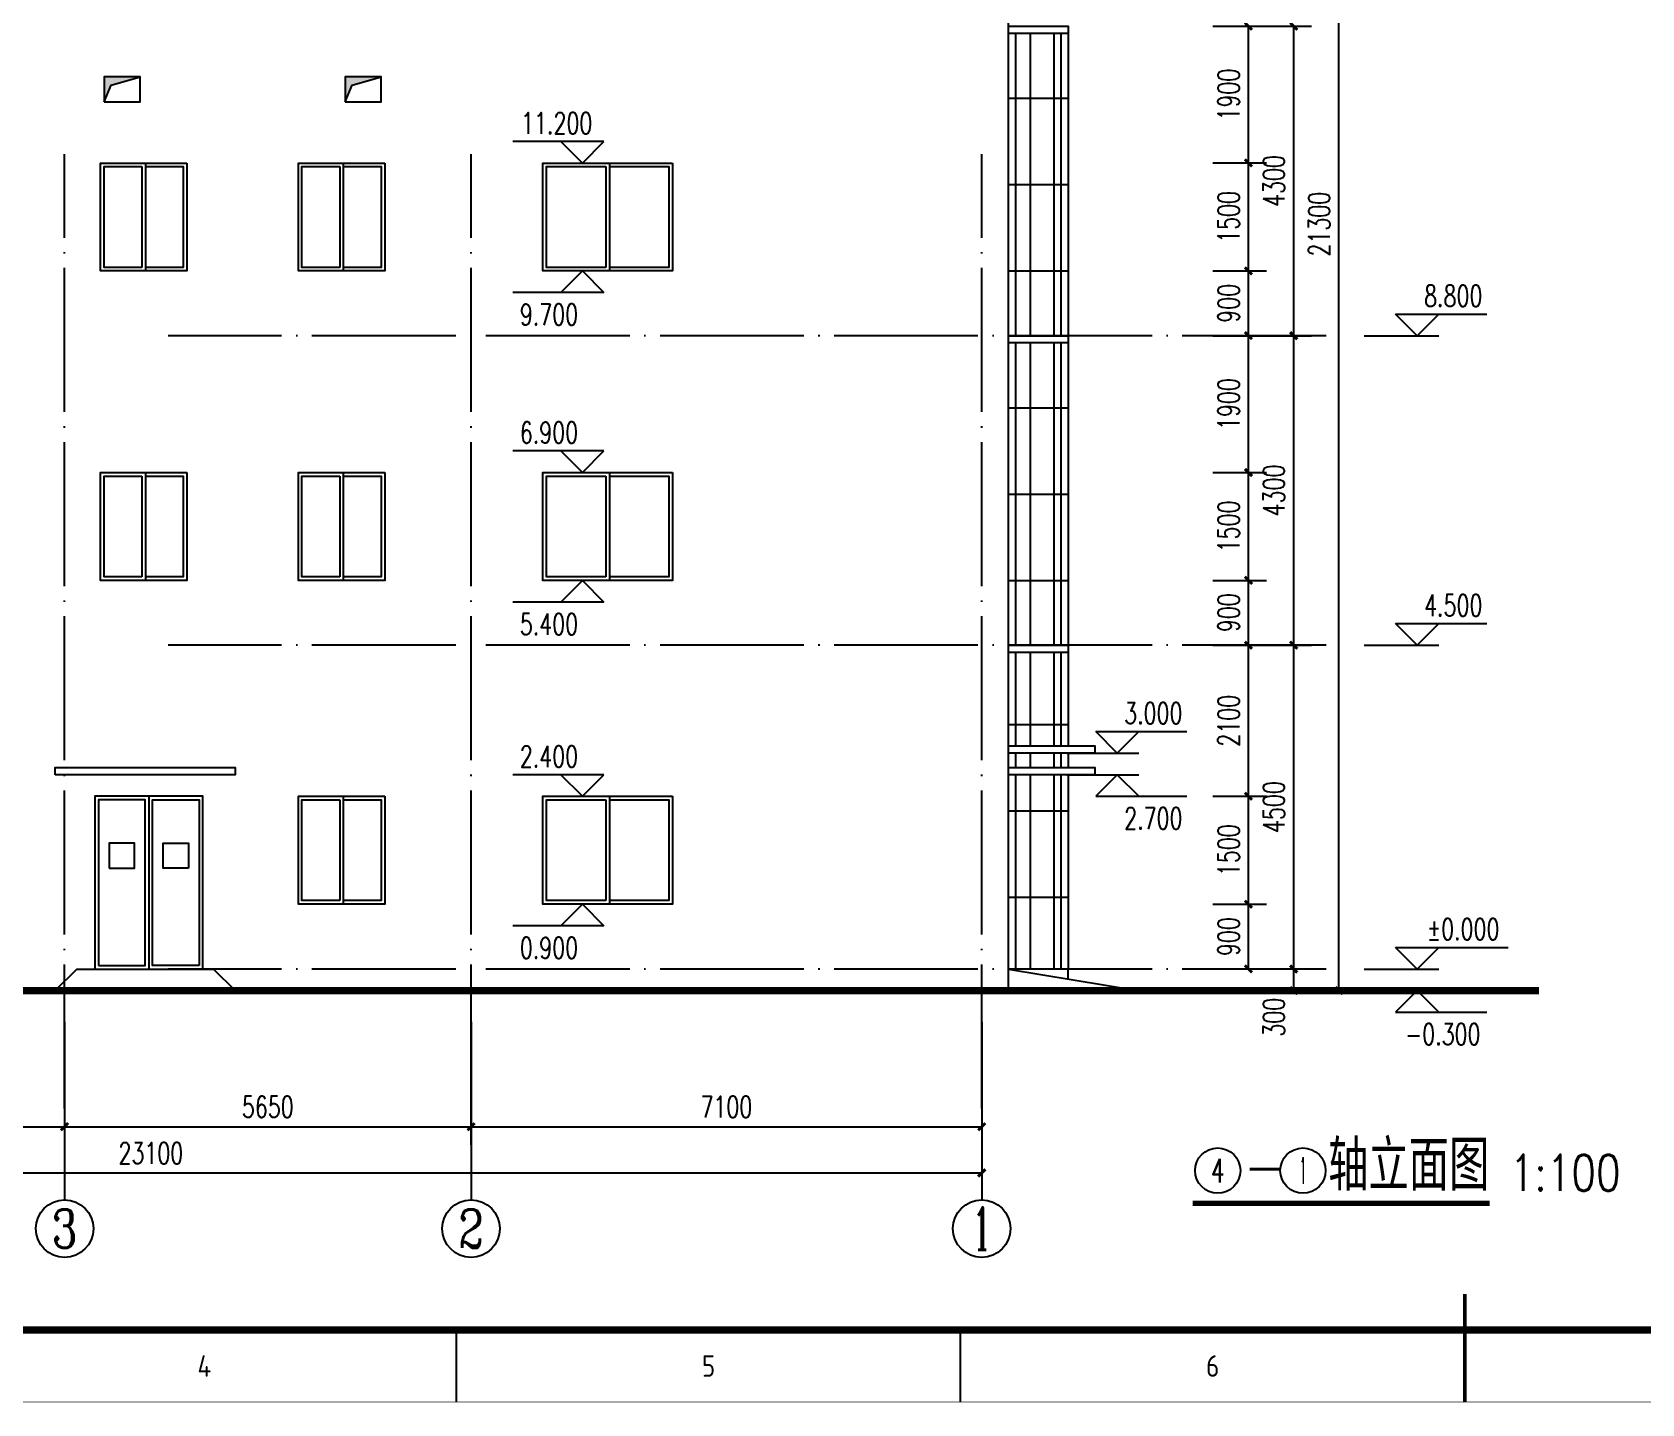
# Model space of a CAD drawing. Extents: x -59142 to 322364, y -122476 to 91021.
# Drawn here: x -36453 to -14078, y -122476 to -103417 of the extents above; entities that cross this region are included whole.
import ezdxf
from ezdxf.enums import TextEntityAlignment as Align

# ---------------------------------------------------------------- set-up
doc = ezdxf.new("R2010")
doc.units = 0
doc.header["$LTSCALE"] = 1000
doc.header["$MEASUREMENT"] = 0
doc.linetypes.add('DOTE', pattern=[2.42, 2, -0.2, 0.02, -0.2])
for name, color, linetype in [('AXIS', 3, 'Continuous'), ('AXIS_TEXT', 7, 'Continuous'), ('CENTRE LINE', 1, 'DOTE'), ('DIM_ELEV', 3, 'Continuous'), ('DIM_SYMB', 3, 'Continuous'), ('DOTE', 1, 'DOTE'), ('HOLE', 6, 'Continuous'), ('PUB_DIM', 3, 'Continuous'), ('PUB_TEXT', 7, 'Continuous'), ('STAIR', 2, 'Continuous'), ('WALL', 255, 'Continuous'), ('WINDOW', 4, 'Continuous')]:
    doc.layers.add(name, color=color, linetype=linetype)
doc.styles.add('_TCH_AXIS', font='COMPLEX', dxfattribs={"bigfont": 'GBCBIG'})
doc.styles.add('_TCH_DIM', font='SIMPLEX', dxfattribs={"bigfont": 'GBCBIG'})
doc.styles.add('_TCH_DIM_T3', font='SIMPLEX', dxfattribs={"width": 0.705882, "bigfont": 'GBCBIG'})
doc.styles.add('HZTXT', font='geditxt.shx', dxfattribs={"width": 0.8, "bigfont": 'hztxt1.shx'})
doc.styles.get("Standard").update_dxf_attribs({"font": 'gbenor.shx', "bigfont": 'gbcbig.shx'})
doc.styles.add('TK', font='GEDITXT.SHX', dxfattribs={"width": 0.85, "height": 3.5, "bigfont": 'DXT.SHX'})
doc.dimstyles.new('_TCH_ARCH&&100', dxfattribs={"dimtxt": 297.5, "dimasz": 100, "dimexe": 250, "dimexo": 300, "dimgap": 126.25, "dimtad": 1, "dimdec": 0, "dimzin": 0, "dimdsep": 46, "dimtxsty": '_TCH_DIM_T3', "dimblk": 'ARCHTICK', "dimcen": 0.09, "dimazin": 2, "dimtfac": 1, "dimtdec": 0, "dimtix": 1, "dimtmove": 2, "dimatfit": 3, "dimfxl": 1, "dimtolj": 1, "dimtzin": 0, "dimarcsym": 0})

# ---------------------------------------------------------------- blocks, each defined once
blk = doc.blocks.new('afdsfsaf')
at = {"layer": 'WINDOW'}
for p, q in [((875, 1450), (875, 50)), ((925, 1500), (925, 0))]:
    blk.add_line(p, q, dxfattribs=at)
blk.add_lwpolyline([(1800, 1500), (1800, 0), (0, 0), (0, 1500)], close=True, dxfattribs=at)
for points in [[(875, 50), (50, 50), (50, 1450), (875, 1450)], [(925, 1450), (1750, 1450), (1750, 50), (925, 50)]]:
    blk.add_lwpolyline(points, dxfattribs=at)
for points in [[(184, 738, 0, 0, 0), (585.5, 738, 40, 0, 0), (735.5, 738, 0, 0, 0)], [(1616, 738, 0, 0, 0), (1214.5, 738, 40, 0, 0), (1064.5, 738, 0, 0, 0)]]:
    blk.add_lwpolyline(points, format="xyseb", dxfattribs=at)
blk = doc.blocks.new('dgdsgagd')
at = {"layer": 'WINDOW'}
blk.add_line((750, 2400), (750, 0), dxfattribs=at)
for points in [[(0, 0), (1500, 0), (1500, 2400), (0, 2400)], [(50, 50), (700, 50), (700, 2350), (50, 2350)], [(1450, 50), (800, 50), (800, 2350), (1450, 2350)], [(200, 1400), (550, 1400), (550, 1750), (200, 1750)], [(1300, 1400), (950, 1400), (950, 1750), (1300, 1750)]]:
    blk.add_lwpolyline(points, close=True, dxfattribs=at)
blk = doc.blocks.new('gyuiyu')
at = {"layer": 'WINDOW'}
for p, q in [((575, 1450), (575, 50)), ((625, 1500), (625, 0))]:
    blk.add_line(p, q, dxfattribs=at)
blk.add_lwpolyline([(1200, 1500), (1200, 0), (0, 0), (0, 1500)], close=True, dxfattribs=at)
for points in [[(575, 50), (50, 50), (50, 1450), (575, 1450)], [(625, 1450), (1150, 1450), (1150, 50), (625, 50)]]:
    blk.add_lwpolyline(points, dxfattribs=at)
for points in [[(92, 750, 0, 0, 0), (359, 750, 40, 0, 0), (509, 750, 0, 0, 0)], [(1108, 750, 0, 0, 0), (841, 750, 40, 0, 0), (691, 750, 0, 0, 0)]]:
    blk.add_lwpolyline(points, format="xyseb", dxfattribs=at)
blk = doc.blocks.new('GEDI_WK_A1')
at = {"color": 3}
for p, q in [((280.33, 0), (280.33, 10)), ((350.42, 0), (350.42, 10)), ((420.5, 0), (420.5, 10))]:
    blk.add_line(p, q, dxfattribs=at)
for points, const_width in [([(0, 0), (841, 0), (841, 594), (0, 594)], 0.1), ([(25, 10), (831, 10), (831, 584), (25, 584)], 1)]:
    blk.add_lwpolyline(points, close=True, dxfattribs=dict(at, const_width=const_width))
at = {"color": 3, "const_width": 0.5}
blk.add_lwpolyline([(420.5, 0), (420.5, 15)], dxfattribs=at)
at = {"color": 3}
for s, p in [('4', (245.29, 5)), ('5', (315.38, 5)), ('6', (385.46, 5))]:
    blk.add_text(s, height=3, dxfattribs=at).set_placement(p, align=Align.MIDDLE)
blk = doc.blocks.new('A$C67E35CD0')
blk.add_blockref('GEDI_WK_A1', (0, 0))
at = {"style": 'TK', "width": 0.85}
for tag, height, p in [('PROJECTNAME', 4.75, (776, 44)), ('PHASE', 4, (818, 44)), ('DRAWINGNAME', 4.75, (786, 31))]:
    blk.add_attdef(tag, text='', height=height, dxfattribs=at).set_placement(p, align=Align.MIDDLE_CENTER)
for tag, p, height in [('APPROVE', (663, 32.75), 3.5), ('DESIGN', (708, 32.75), 3.5), ('REVIEW1', (663, 25.75), 3.5), ('DRAW', (708, 25.75), 3.5), ('DRAWINGNUMBER', (758, 18.5), 4), ('REVIEW2', (663, 18.75), 3.5), ('PROPORTION', (708, 18.75), 3.5), ('CHECK', (663, 11.75), 3.5), ('DATE', (708, 11.75), 3.5), ('VERSION', (824, 11.75), 3.5)]:
    blk.add_attdef(tag, p, '', height=height, dxfattribs=at)
blk = doc.blocks.new('afefqwer')
at = {"xscale": 100, "yscale": 100, "zscale": 100}
blk.add_blockref('A$C67E35CD0', (-84100, 0), dxfattribs=at)
blk = doc.blocks.new('_ArchTick')
at = {"color": 0, "linetype": 'ByBlock', "const_width": 0.4}
blk.add_lwpolyline([(-0.5, -0.5), (0.5, 0.5)], dxfattribs=at)
blk = doc.blocks.new('*D492')
at = {"layer": 'Defpoints', "color": 0, "transparency": 16777216}
for p in [(-20343, -115534), (-19546, -115534), (-20343, -116434)]:
    blk.add_point(p, dxfattribs=at)
at = {"layer": 'PUB_DIM', "color": 0, "lineweight": -2, "transparency": 16777216}
for p, q in [((-20043, -115534), (-19296, -115534)), ((-19546, -116434), (-19546, -115534)), ((-20043, -116434), (-19296, -116434))]:
    blk.add_line(p, q, dxfattribs=at)
at = {"layer": 'PUB_DIM', "color": 0, "lineweight": -2, "transparency": 16777216, "xscale": 100, "yscale": 100, "zscale": 100}
for p, rotation in [((-19546, -115534), 90), ((-19546, -116434), 270)]:
    blk.add_blockref('_ArchTick', p, dxfattribs=dict(at, rotation=rotation))
at = {"layer": 'PUB_DIM', "color": 0, "transparency": 16777216, "insert": (-19821, -115984), "char_height": 297.5, "attachment_point": 5, "rotation": 90, "style": '_TCH_DIM_T3'}
blk.add_mtext('\\A1;900', dxfattribs=at)
blk = doc.blocks.new('*D493')
at = {"layer": 'Defpoints', "color": 0, "transparency": 16777216}
for p in [(-20343, -114034), (-19546, -114034), (-20343, -115534)]:
    blk.add_point(p, dxfattribs=at)
at = {"layer": 'PUB_DIM', "color": 0, "lineweight": -2, "transparency": 16777216}
for p, q in [((-20043, -114034), (-19296, -114034)), ((-19546, -115534), (-19546, -114034)), ((-20043, -115534), (-19296, -115534))]:
    blk.add_line(p, q, dxfattribs=at)
at = {"layer": 'PUB_DIM', "color": 0, "lineweight": -2, "transparency": 16777216, "xscale": 100, "yscale": 100, "zscale": 100}
for p, rotation in [((-19546, -114034), 90), ((-19546, -115534), 270)]:
    blk.add_blockref('_ArchTick', p, dxfattribs=dict(at, rotation=rotation))
at = {"layer": 'PUB_DIM', "color": 0, "transparency": 16777216, "insert": (-19821, -114784), "char_height": 297.5, "attachment_point": 5, "rotation": 90, "style": '_TCH_DIM_T3'}
blk.add_mtext('\\A1;1500', dxfattribs=at)
blk = doc.blocks.new('*D494')
at = {"layer": 'Defpoints', "color": 0, "transparency": 16777216}
for p in [(-20343, -111934), (-19546, -111934), (-20343, -114034)]:
    blk.add_point(p, dxfattribs=at)
at = {"layer": 'PUB_DIM', "color": 0, "lineweight": -2, "transparency": 16777216}
for p, q in [((-20043, -111934), (-19296, -111934)), ((-19546, -114034), (-19546, -111934)), ((-20043, -114034), (-19296, -114034))]:
    blk.add_line(p, q, dxfattribs=at)
at = {"layer": 'PUB_DIM', "color": 0, "lineweight": -2, "transparency": 16777216, "xscale": 100, "yscale": 100, "zscale": 100}
for p, rotation in [((-19546, -111934), 90), ((-19546, -114034), 270)]:
    blk.add_blockref('_ArchTick', p, dxfattribs=dict(at, rotation=rotation))
at = {"layer": 'PUB_DIM', "color": 0, "transparency": 16777216, "insert": (-19821, -112984), "char_height": 297.5, "attachment_point": 5, "rotation": 90, "style": '_TCH_DIM_T3'}
blk.add_mtext('\\A1;2100', dxfattribs=at)
blk = doc.blocks.new('*D495')
at = {"layer": 'Defpoints', "color": 0, "transparency": 16777216}
for p in [(-20343, -111034), (-19546, -111034), (-20343, -111934)]:
    blk.add_point(p, dxfattribs=at)
at = {"layer": 'PUB_DIM', "color": 0, "lineweight": -2, "transparency": 16777216}
for p, q in [((-20043, -111034), (-19296, -111034)), ((-19546, -111934), (-19546, -111034)), ((-20043, -111934), (-19296, -111934))]:
    blk.add_line(p, q, dxfattribs=at)
at = {"layer": 'PUB_DIM', "color": 0, "lineweight": -2, "transparency": 16777216, "xscale": 100, "yscale": 100, "zscale": 100}
for p, rotation in [((-19546, -111034), 90), ((-19546, -111934), 270)]:
    blk.add_blockref('_ArchTick', p, dxfattribs=dict(at, rotation=rotation))
at = {"layer": 'PUB_DIM', "color": 0, "transparency": 16777216, "insert": (-19821, -111484), "char_height": 297.5, "attachment_point": 5, "rotation": 90, "style": '_TCH_DIM_T3'}
blk.add_mtext('\\A1;900', dxfattribs=at)
blk = doc.blocks.new('*D496')
at = {"layer": 'Defpoints', "color": 0, "transparency": 16777216}
for p in [(-20343, -109534), (-19546, -109534), (-20343, -111034)]:
    blk.add_point(p, dxfattribs=at)
at = {"layer": 'PUB_DIM', "color": 0, "lineweight": -2, "transparency": 16777216}
for p, q in [((-20043, -109534), (-19296, -109534)), ((-19546, -111034), (-19546, -109534)), ((-20043, -111034), (-19296, -111034))]:
    blk.add_line(p, q, dxfattribs=at)
at = {"layer": 'PUB_DIM', "color": 0, "lineweight": -2, "transparency": 16777216, "xscale": 100, "yscale": 100, "zscale": 100}
for p, rotation in [((-19546, -109534), 90), ((-19546, -111034), 270)]:
    blk.add_blockref('_ArchTick', p, dxfattribs=dict(at, rotation=rotation))
at = {"layer": 'PUB_DIM', "color": 0, "transparency": 16777216, "insert": (-19821, -110284), "char_height": 297.5, "attachment_point": 5, "rotation": 90, "style": '_TCH_DIM_T3'}
blk.add_mtext('\\A1;1500', dxfattribs=at)
blk = doc.blocks.new('*D497')
at = {"layer": 'Defpoints', "color": 0, "transparency": 16777216}
for p in [(-20343, -107634), (-19546, -107634), (-20343, -109534)]:
    blk.add_point(p, dxfattribs=at)
at = {"layer": 'PUB_DIM', "color": 0, "lineweight": -2, "transparency": 16777216}
for p, q in [((-20043, -107634), (-19296, -107634)), ((-19546, -109534), (-19546, -107634)), ((-20043, -109534), (-19296, -109534))]:
    blk.add_line(p, q, dxfattribs=at)
at = {"layer": 'PUB_DIM', "color": 0, "lineweight": -2, "transparency": 16777216, "xscale": 100, "yscale": 100, "zscale": 100}
for p, rotation in [((-19546, -107634), 90), ((-19546, -109534), 270)]:
    blk.add_blockref('_ArchTick', p, dxfattribs=dict(at, rotation=rotation))
at = {"layer": 'PUB_DIM', "color": 0, "transparency": 16777216, "insert": (-19821, -108584), "char_height": 297.5, "attachment_point": 5, "rotation": 90, "style": '_TCH_DIM_T3'}
blk.add_mtext('\\A1;1900', dxfattribs=at)
blk = doc.blocks.new('*D498')
at = {"layer": 'Defpoints', "color": 0, "transparency": 16777216}
for p in [(-20343, -106734), (-19546, -106734), (-20343, -107634)]:
    blk.add_point(p, dxfattribs=at)
at = {"layer": 'PUB_DIM', "color": 0, "lineweight": -2, "transparency": 16777216}
for p, q in [((-20043, -106734), (-19296, -106734)), ((-19546, -107634), (-19546, -106734)), ((-20043, -107634), (-19296, -107634))]:
    blk.add_line(p, q, dxfattribs=at)
at = {"layer": 'PUB_DIM', "color": 0, "lineweight": -2, "transparency": 16777216, "xscale": 100, "yscale": 100, "zscale": 100}
for p, rotation in [((-19546, -106734), 90), ((-19546, -107634), 270)]:
    blk.add_blockref('_ArchTick', p, dxfattribs=dict(at, rotation=rotation))
at = {"layer": 'PUB_DIM', "color": 0, "transparency": 16777216, "insert": (-19821, -107184), "char_height": 297.5, "attachment_point": 5, "rotation": 90, "style": '_TCH_DIM_T3'}
blk.add_mtext('\\A1;900', dxfattribs=at)
blk = doc.blocks.new('*D499')
at = {"layer": 'Defpoints', "color": 0, "transparency": 16777216}
for p in [(-20343, -105234), (-19546, -105234), (-20343, -106734)]:
    blk.add_point(p, dxfattribs=at)
at = {"layer": 'PUB_DIM', "color": 0, "lineweight": -2, "transparency": 16777216}
for p, q in [((-20043, -105234), (-19296, -105234)), ((-19546, -106734), (-19546, -105234)), ((-20043, -106734), (-19296, -106734))]:
    blk.add_line(p, q, dxfattribs=at)
at = {"layer": 'PUB_DIM', "color": 0, "lineweight": -2, "transparency": 16777216, "xscale": 100, "yscale": 100, "zscale": 100}
for p, rotation in [((-19546, -105234), 90), ((-19546, -106734), 270)]:
    blk.add_blockref('_ArchTick', p, dxfattribs=dict(at, rotation=rotation))
at = {"layer": 'PUB_DIM', "color": 0, "transparency": 16777216, "insert": (-19821, -105984), "char_height": 297.5, "attachment_point": 5, "rotation": 90, "style": '_TCH_DIM_T3'}
blk.add_mtext('\\A1;1500', dxfattribs=at)
blk = doc.blocks.new('*D500')
at = {"layer": 'Defpoints', "color": 0, "transparency": 16777216}
for p in [(-20343, -103334), (-19546, -103334), (-20343, -105234)]:
    blk.add_point(p, dxfattribs=at)
at = {"layer": 'PUB_DIM', "color": 0, "lineweight": -2, "transparency": 16777216}
for p, q in [((-20043, -103334), (-19296, -103334)), ((-19546, -105234), (-19546, -103334)), ((-20043, -105234), (-19296, -105234))]:
    blk.add_line(p, q, dxfattribs=at)
at = {"layer": 'PUB_DIM', "color": 0, "lineweight": -2, "transparency": 16777216, "xscale": 100, "yscale": 100, "zscale": 100}
for p, rotation in [((-19546, -103334), 90), ((-19546, -105234), 270)]:
    blk.add_blockref('_ArchTick', p, dxfattribs=dict(at, rotation=rotation))
at = {"layer": 'PUB_DIM', "color": 0, "transparency": 16777216, "insert": (-19821, -104284), "char_height": 297.5, "attachment_point": 5, "rotation": 90, "style": '_TCH_DIM_T3'}
blk.add_mtext('\\A1;1900', dxfattribs=at)
blk = doc.blocks.new('*D507')
at = {"layer": 'Defpoints', "color": 0, "transparency": 16777216}
for p in [(-19084, -95434), (-18287, -95434), (-19084, -116734)]:
    blk.add_point(p, dxfattribs=at)
at = {"layer": 'PUB_DIM', "color": 0, "lineweight": -2, "transparency": 16777216}
for p, q in [((-18784, -95434), (-18037, -95434)), ((-18287, -116734), (-18287, -95434)), ((-18784, -116734), (-18037, -116734))]:
    blk.add_line(p, q, dxfattribs=at)
at = {"layer": 'PUB_DIM', "color": 0, "lineweight": -2, "transparency": 16777216, "xscale": 100, "yscale": 100, "zscale": 100}
for p, rotation in [((-18287, -95434), 90), ((-18287, -116734), 270)]:
    blk.add_blockref('_ArchTick', p, dxfattribs=dict(at, rotation=rotation))
at = {"layer": 'PUB_DIM', "color": 0, "transparency": 16777216, "insert": (-18562, -106084), "char_height": 297.5, "attachment_point": 5, "rotation": 90, "style": '_TCH_DIM_T3'}
blk.add_mtext('\\A1;21300', dxfattribs=at)
blk = doc.blocks.new('*D508')
at = {"layer": 'Defpoints', "color": 0, "transparency": 16777216}
for p in [(-19713, -116434), (-18917, -116434), (-19713, -116734)]:
    blk.add_point(p, dxfattribs=at)
at = {"layer": 'PUB_DIM', "color": 0, "lineweight": -2, "transparency": 16777216}
for p, q in [((-19413, -116434), (-18667, -116434)), ((-18917, -116734), (-18917, -116434)), ((-19413, -116734), (-18667, -116734))]:
    blk.add_line(p, q, dxfattribs=at)
at = {"layer": 'PUB_DIM', "color": 0, "lineweight": -2, "transparency": 16777216, "xscale": 100, "yscale": 100, "zscale": 100}
for p, rotation in [((-18917, -116434), 90), ((-18917, -116734), 270)]:
    blk.add_blockref('_ArchTick', p, dxfattribs=dict(at, rotation=rotation))
at = {"layer": 'PUB_DIM', "color": 0, "transparency": 16777216, "insert": (-19192, -117104), "char_height": 297.5, "attachment_point": 5, "rotation": 90, "style": '_TCH_DIM_T3'}
blk.add_mtext('\\A1;300', dxfattribs=at)
blk = doc.blocks.new('*D509')
at = {"layer": 'Defpoints', "color": 0, "transparency": 16777216}
for p in [(-19713, -111934), (-18917, -111934), (-19713, -116434)]:
    blk.add_point(p, dxfattribs=at)
at = {"layer": 'PUB_DIM', "color": 0, "lineweight": -2, "transparency": 16777216}
for p, q in [((-19413, -111934), (-18667, -111934)), ((-18917, -116434), (-18917, -111934)), ((-19413, -116434), (-18667, -116434))]:
    blk.add_line(p, q, dxfattribs=at)
at = {"layer": 'PUB_DIM', "color": 0, "lineweight": -2, "transparency": 16777216, "xscale": 100, "yscale": 100, "zscale": 100}
for p, rotation in [((-18917, -111934), 90), ((-18917, -116434), 270)]:
    blk.add_blockref('_ArchTick', p, dxfattribs=dict(at, rotation=rotation))
at = {"layer": 'PUB_DIM', "color": 0, "transparency": 16777216, "insert": (-19192, -114184), "char_height": 297.5, "attachment_point": 5, "rotation": 90, "style": '_TCH_DIM_T3'}
blk.add_mtext('\\A1;4500', dxfattribs=at)
blk = doc.blocks.new('*D510')
at = {"layer": 'Defpoints', "color": 0, "transparency": 16777216}
for p in [(-19713, -107634), (-18917, -107634), (-19713, -111934)]:
    blk.add_point(p, dxfattribs=at)
at = {"layer": 'PUB_DIM', "color": 0, "lineweight": -2, "transparency": 16777216}
for p, q in [((-19413, -107634), (-18667, -107634)), ((-18917, -111934), (-18917, -107634)), ((-19413, -111934), (-18667, -111934))]:
    blk.add_line(p, q, dxfattribs=at)
at = {"layer": 'PUB_DIM', "color": 0, "lineweight": -2, "transparency": 16777216, "xscale": 100, "yscale": 100, "zscale": 100}
for p, rotation in [((-18917, -107634), 90), ((-18917, -111934), 270)]:
    blk.add_blockref('_ArchTick', p, dxfattribs=dict(at, rotation=rotation))
at = {"layer": 'PUB_DIM', "color": 0, "transparency": 16777216, "insert": (-19192, -109784), "char_height": 297.5, "attachment_point": 5, "rotation": 90, "style": '_TCH_DIM_T3'}
blk.add_mtext('\\A1;4300', dxfattribs=at)
blk = doc.blocks.new('*D511')
at = {"layer": 'Defpoints', "color": 0, "transparency": 16777216}
for p in [(-19713, -103334), (-18917, -103334), (-19713, -107634)]:
    blk.add_point(p, dxfattribs=at)
at = {"layer": 'PUB_DIM', "color": 0, "lineweight": -2, "transparency": 16777216}
for p, q in [((-19413, -103334), (-18667, -103334)), ((-18917, -107634), (-18917, -103334)), ((-19413, -107634), (-18667, -107634))]:
    blk.add_line(p, q, dxfattribs=at)
at = {"layer": 'PUB_DIM', "color": 0, "lineweight": -2, "transparency": 16777216, "xscale": 100, "yscale": 100, "zscale": 100}
for p, rotation in [((-18917, -103334), 90), ((-18917, -107634), 270)]:
    blk.add_blockref('_ArchTick', p, dxfattribs=dict(at, rotation=rotation))
at = {"layer": 'PUB_DIM', "color": 0, "transparency": 16777216, "insert": (-19192, -105484), "char_height": 297.5, "attachment_point": 5, "rotation": 90, "style": '_TCH_DIM_T3'}
blk.add_mtext('\\A1;4300', dxfattribs=at)
blk = doc.blocks.new('*D514')
at = {"layer": 'Defpoints', "color": 0, "transparency": 16777216}
for p in [(-46353, -117695), (-36003, -117695), (-36003, -118626)]:
    blk.add_point(p, dxfattribs=at)
at = {"layer": 'PUB_DIM', "color": 0, "lineweight": -2, "transparency": 16777216}
for p, q in [((-46353, -117995), (-46353, -118876)), ((-36003, -117995), (-36003, -118876)), ((-46353, -118626), (-36003, -118626))]:
    blk.add_line(p, q, dxfattribs=at)
at = {"layer": 'PUB_DIM', "color": 0, "lineweight": -2, "transparency": 16777216, "xscale": 100, "yscale": 100, "zscale": 100, "rotation": 180}
blk.add_blockref('_ArchTick', (-46353, -118626), dxfattribs=at)
at = {"layer": 'PUB_DIM', "color": 0, "lineweight": -2, "transparency": 16777216, "xscale": 100, "yscale": 100, "zscale": 100}
blk.add_blockref('_ArchTick', (-36003, -118626), dxfattribs=at)
at = {"layer": 'PUB_DIM', "color": 0, "transparency": 16777216, "insert": (-41178, -118351), "char_height": 297.5, "attachment_point": 5, "style": '_TCH_DIM_T3'}
blk.add_mtext('\\A1;10350', dxfattribs=at)
blk = doc.blocks.new('*D515')
at = {"layer": 'Defpoints', "color": 0, "transparency": 16777216}
for p in [(-36003, -117695), (-30353, -117695), (-30353, -118626)]:
    blk.add_point(p, dxfattribs=at)
at = {"layer": 'PUB_DIM', "color": 0, "lineweight": -2, "transparency": 16777216}
for p, q in [((-36003, -117995), (-36003, -118876)), ((-30353, -117995), (-30353, -118876)), ((-36003, -118626), (-30353, -118626))]:
    blk.add_line(p, q, dxfattribs=at)
at = {"layer": 'PUB_DIM', "color": 0, "lineweight": -2, "transparency": 16777216, "xscale": 100, "yscale": 100, "zscale": 100, "rotation": 180}
blk.add_blockref('_ArchTick', (-36003, -118626), dxfattribs=at)
at = {"layer": 'PUB_DIM', "color": 0, "lineweight": -2, "transparency": 16777216, "xscale": 100, "yscale": 100, "zscale": 100}
blk.add_blockref('_ArchTick', (-30353, -118626), dxfattribs=at)
at = {"layer": 'PUB_DIM', "color": 0, "transparency": 16777216, "insert": (-33178, -118351), "char_height": 297.5, "attachment_point": 5, "style": '_TCH_DIM_T3'}
blk.add_mtext('\\A1;5650', dxfattribs=at)
blk = doc.blocks.new('*D516')
at = {"layer": 'Defpoints', "color": 0, "transparency": 16777216}
for p in [(-30353, -117695), (-23253, -117695), (-23253, -118626)]:
    blk.add_point(p, dxfattribs=at)
at = {"layer": 'PUB_DIM', "color": 0, "lineweight": -2, "transparency": 16777216}
for p, q in [((-30353, -117995), (-30353, -118876)), ((-23253, -117995), (-23253, -118876)), ((-30353, -118626), (-23253, -118626))]:
    blk.add_line(p, q, dxfattribs=at)
at = {"layer": 'PUB_DIM', "color": 0, "lineweight": -2, "transparency": 16777216, "xscale": 100, "yscale": 100, "zscale": 100, "rotation": 180}
blk.add_blockref('_ArchTick', (-30353, -118626), dxfattribs=at)
at = {"layer": 'PUB_DIM', "color": 0, "lineweight": -2, "transparency": 16777216, "xscale": 100, "yscale": 100, "zscale": 100}
blk.add_blockref('_ArchTick', (-23253, -118626), dxfattribs=at)
at = {"layer": 'PUB_DIM', "color": 0, "transparency": 16777216, "insert": (-26803, -118351), "char_height": 297.5, "attachment_point": 5, "style": '_TCH_DIM_T3'}
blk.add_mtext('\\A1;7100', dxfattribs=at)
blk = doc.blocks.new('*D517')
at = {"layer": 'Defpoints', "color": 0, "transparency": 16777216}
for p in [(-46353, -118336), (-23253, -118336), (-23253, -119268)]:
    blk.add_point(p, dxfattribs=at)
at = {"layer": 'PUB_DIM', "color": 0, "lineweight": -2, "transparency": 16777216}
for p, q in [((-46353, -118636), (-46353, -119518)), ((-23253, -118636), (-23253, -119518)), ((-46353, -119268), (-23253, -119268))]:
    blk.add_line(p, q, dxfattribs=at)
at = {"layer": 'PUB_DIM', "color": 0, "lineweight": -2, "transparency": 16777216, "xscale": 100, "yscale": 100, "zscale": 100, "rotation": 180}
blk.add_blockref('_ArchTick', (-46353, -119268), dxfattribs=at)
at = {"layer": 'PUB_DIM', "color": 0, "lineweight": -2, "transparency": 16777216, "xscale": 100, "yscale": 100, "zscale": 100}
blk.add_blockref('_ArchTick', (-23253, -119268), dxfattribs=at)
at = {"layer": 'PUB_DIM', "color": 0, "transparency": 16777216, "insert": (-34803, -118993), "char_height": 297.5, "attachment_point": 5, "style": '_TCH_DIM_T3'}
blk.add_mtext('\\A1;23100', dxfattribs=at)

msp = doc.modelspace()

# ---------------------------------------------------------------- hatches: boundary and pattern name
at = {"layer": 'HOLE'}
h = msp.add_hatch(color=256, dxfattribs=at)
h.dxf.hatch_style = 1
h.paths.add_polyline_path([(-35355.8, -104150.5), (-34952.8, -104034.5), (-35452.8, -104034.5), (-35452.8, -104384.5)])
h = msp.add_hatch(color=256, dxfattribs=at)
h.dxf.hatch_style = 1
h.paths.add_polyline_path([(-32005.8, -104150.5), (-31602.8, -104034.5), (-32102.8, -104034.5), (-32102.8, -104384.5)])

# ---------------------------------------------------------------- linework, layer by layer
at = {"layer": 'AXIS'}
for p, q in [((-36002.8, -117169.1), (-36002.8, -119641.6)), ((-30352.8, -117169.1), (-30352.8, -119641.6)), ((-23252.8, -117169.1), (-23252.8, -119641.6))]:
    msp.add_line(p, q, dxfattribs=at)
for centre in [(-36002.8, -120041.6), (-30352.8, -120041.6), (-23252.8, -120041.6)]:
    msp.add_circle(centre, 400, dxfattribs=at)
at = {"layer": 'CENTRE LINE'}
for p, q in [((-18465.2, -107634.5), (-34562.3, -107634.5)), ((-18465.2, -111934.5), (-34562.3, -111934.5)), ((-18465.2, -116434.5), (-34562.3, -116434.5))]:
    msp.add_line(p, q, dxfattribs=at)
at = {"layer": 'DIM_ELEV'}
for p, q in [((-28504.5, -104934.5), (-29770.5, -104934.5)), ((-28804.5, -105234.5), (-29104.5, -104934.5)), ((-28804.5, -105234.5), (-28504.5, -104934.5)), ((-28804.5, -106734.5), (-29104.5, -107034.5)), ((-28804.5, -106734.5), (-28504.5, -107034.5)), ((-28504.5, -107034.5), (-29770.5, -107034.5)), ((-17199.8, -107634.5), (-17499.8, -107334.5)), ((-17499.8, -107334.5), (-16233.8, -107334.5)), ((-17199.8, -107634.5), (-16899.8, -107334.5)), ((-17939, -107634.5), (-16899.8, -107634.5)), ((-28504.5, -109234.5), (-29770.5, -109234.5)), ((-28804.5, -109534.5), (-29104.5, -109234.5)), ((-28804.5, -109534.5), (-28504.5, -109234.5)), ((-28804.5, -111034.5), (-29104.5, -111334.5)), ((-28804.5, -111034.5), (-28504.5, -111334.5)), ((-28504.5, -111334.5), (-29770.5, -111334.5)), ((-17199.8, -111934.5), (-17499.8, -111634.5)), ((-17499.8, -111634.5), (-16233.8, -111634.5)), ((-17199.8, -111934.5), (-16899.8, -111634.5)), ((-17939, -111934.5), (-16899.8, -111934.5)), ((-21368.8, -113434.5), (-21668.8, -113134.5)), ((-21668.8, -113134.5), (-20402.8, -113134.5)), ((-21368.8, -113434.5), (-21068.8, -113134.5)), ((-22068.8, -113434.5), (-21068.8, -113434.5)), ((-28504.5, -113734.5), (-29770.5, -113734.5)), ((-28804.5, -114034.5), (-29104.5, -113734.5)), ((-28804.5, -114034.5), (-28504.5, -113734.5)), ((-22068.8, -113734.5), (-21068.8, -113734.5)), ((-21368.8, -113734.5), (-21668.8, -114034.5)), ((-21368.8, -113734.5), (-21068.8, -114034.5)), ((-21668.8, -114034.5), (-20402.8, -114034.5)), ((-28804.5, -115534.5), (-29104.5, -115834.5)), ((-28804.5, -115534.5), (-28504.5, -115834.5)), ((-28504.5, -115834.5), (-29770.5, -115834.5)), ((-17199.8, -116434.5), (-17499.8, -116134.5)), ((-17499.8, -116134.5), (-15934.8, -116134.5)), ((-17199.8, -116434.5), (-16899.8, -116134.5)), ((-17939, -116434.5), (-16899.8, -116434.5)), ((-17899.8, -116734.5), (-16899.8, -116734.5)), ((-17199.8, -116734.5), (-17499.8, -117034.5)), ((-17199.8, -116734.5), (-16899.8, -117034.5)), ((-17499.8, -117034.5), (-16233.8, -117034.5))]:
    msp.add_line(p, q, dxfattribs=at)
at = {"layer": 'DIM_SYMB', "const_width": 70}
msp.add_lwpolyline([(-20322.8, -119690.5), (-16194.2, -119690.5)], dxfattribs=at)
at = {"layer": 'DOTE'}
for p, q in [((-36002.8, -118373.1), (-36002.8, -105113.1)), ((-30352.8, -118373.1), (-30352.8, -105113.1)), ((-23252.8, -118373.1), (-23252.8, -105113.1))]:
    msp.add_line(p, q, dxfattribs=at)
at = {"layer": 'HOLE'}
for points in [[(-35452.8, -104384.5), (-34952.8, -104384.5), (-34952.8, -104034.5), (-35452.8, -104034.5)], [(-32102.8, -104384.5), (-31602.8, -104384.5), (-31602.8, -104034.5), (-32102.8, -104034.5)]]:
    msp.add_lwpolyline(points, close=True, dxfattribs=at)
for points in [[(-35452.8, -104384.5), (-35355.8, -104150.5), (-34952.8, -104034.5)], [(-32102.8, -104384.5), (-32005.8, -104150.5), (-31602.8, -104034.5)]]:
    msp.add_lwpolyline(points, dxfattribs=at)
at = {"layer": 'PUB_TEXT'}
for centre in [(-19972.8, -119235.5), (-18787.5, -119235.5)]:
    msp.add_circle(centre, 315, dxfattribs=at)
at = {"layer": 'STAIR', "color": 251}
for points in [[(-22882.2, -103334.5), (-22052.8, -103334.5), (-22052.8, -103434.5), (-22882.2, -103434.5)], [(-22882.2, -107634.5), (-22052.8, -107634.5), (-22052.8, -107734.5), (-22882.2, -107734.5)], [(-22882.2, -111934.5), (-22052.8, -111934.5), (-22052.8, -112034.5), (-22882.2, -112034.5)], [(-22052.8, -116572.7), (-22052.8, -116434.5), (-22882.2, -116434.5)]]:
    msp.add_lwpolyline(points, dxfattribs=at)
at = {"layer": 'STAIR'}
for points in [[(-22882.2, -113434.5), (-22882.2, -113334.5), (-21682.2, -113334.5), (-21682.2, -113434.5)], [(-36132.2, -113734.5), (-36132.2, -113634.5), (-33632.2, -113634.5), (-33632.2, -113734.5)], [(-22882.2, -113734.5), (-22882.2, -113634.5), (-21682.2, -113634.5), (-21682.2, -113734.5)]]:
    msp.add_lwpolyline(points, close=True, dxfattribs=at)
for points in [[(-36132.2, -116734.5), (-35832.2, -116434.5), (-33932.2, -116434.5), (-33632.2, -116734.5)], [(-22882.2, -116434.5), (-21082.2, -116734.5)]]:
    msp.add_lwpolyline(points, dxfattribs=at)
at = {"layer": 'WALL'}
msp.add_lwpolyline([(-22882.2, -116734.5), (-22882.2, -97634.5), (-46632.2, -97634.5), (-46632.2, -116734.5)], dxfattribs=at)
at = {"layer": 'WALL', "color": 254}
msp.add_lwpolyline([(-15508.3, -116734.5, 100, 100, 0), (-50661.3, -116734.5, 100, 100, 0)], format="xyseb", dxfattribs=at)
at = {"layer": 'WINDOW', "color": 251}
for p, q in [((-22782.2, -103434.5), (-22782.2, -107634.5)), ((-22582.2, -103434.5), (-22582.2, -107634.5)), ((-22252.8, -103434.5), (-22252.8, -107634.5)), ((-22152.8, -103434.5), (-22152.8, -107634.5)), ((-22052.8, -103434.5), (-22052.8, -107634.5)), ((-22882.2, -104334.5), (-22052.8, -104334.5)), ((-22882.2, -105534.5), (-22052.8, -105534.5)), ((-22882.2, -106734.5), (-22052.8, -106734.5)), ((-22782.2, -107734.5), (-22782.2, -111934.5)), ((-22582.2, -107734.5), (-22582.2, -111934.5)), ((-22252.8, -107734.5), (-22252.8, -111934.5)), ((-22152.8, -107734.5), (-22152.8, -111934.5)), ((-22052.8, -107734.5), (-22052.8, -111934.5)), ((-22882.2, -108634.5), (-22052.8, -108634.5)), ((-22882.2, -109834.5), (-22052.8, -109834.5)), ((-22882.2, -111034.5), (-22052.8, -111034.5)), ((-22782.2, -112034.5), (-22782.2, -113334.5)), ((-22582.2, -112034.5), (-22582.2, -113334.5)), ((-22252.8, -112034.5), (-22252.8, -113334.5)), ((-22152.8, -112034.5), (-22152.8, -113334.5)), ((-22052.8, -112034.5), (-22052.8, -113334.5)), ((-22882.2, -113034.5), (-22052.8, -113034.5)), ((-22782.2, -113434.5), (-22782.2, -113634.5)), ((-22582.2, -113434.5), (-22582.2, -113634.5)), ((-22252.8, -113434.5), (-22252.8, -113634.5)), ((-22152.8, -113434.5), (-22152.8, -113634.5)), ((-22052.8, -113434.5), (-22052.8, -113634.5)), ((-22782.2, -113734.5), (-22782.2, -116434.5)), ((-22582.2, -113734.5), (-22582.2, -116434.5)), ((-22252.8, -113734.5), (-22252.8, -116434.5)), ((-22152.8, -113734.5), (-22152.8, -116434.5)), ((-22052.8, -113734.5), (-22052.8, -116434.5)), ((-22882.2, -114234.5), (-22052.8, -114234.5)), ((-22882.2, -115434.5), (-22052.8, -115434.5))]:
    msp.add_line(p, q, dxfattribs=at)

# ---------------------------------------------------------------- block references
msp.add_blockref('afefqwer', (25511.5, -122451))
at = {"layer": 'WINDOW'}
for name, p in [('gyuiyu', (-35502.8, -106734.5)), ('gyuiyu', (-32752.8, -106734.5)), ('afdsfsaf', (-29352.8, -106734.5)), ('gyuiyu', (-35502.8, -111034.5)), ('gyuiyu', (-32752.8, -111034.5)), ('afdsfsaf', (-29352.8, -111034.5)), ('dgdsgagd', (-35582.2, -116434.5)), ('gyuiyu', (-32752.8, -115534.5)), ('afdsfsaf', (-29352.8, -115534.5))]:
    msp.add_blockref(name, p, dxfattribs=at)

# ---------------------------------------------------------------- texts
at = {"layer": 'AXIS_TEXT', "style": '_TCH_AXIS'}
for s, height, p, p2 in [('3', 532.5, (-36180.4, -120307.9), (-35825.3, -120307.9)), ('2', 532.5, (-30530.4, -120307.9), (-30175.3, -120307.9)), ('1', 588.3, (-23378.9, -120335.8), (-23126.8, -120335.8))]:
    msp.add_text(s, height=height, dxfattribs=at).set_placement(p, p2, align=Align.FIT)
at = {"layer": 'PUB_TEXT'}
for s, height, style, width, p in [('11.200', 297.5, '_TCH_DIM', 0.705882, (-29656.5, -104829.5)), ('8.800', 297.5, '_TCH_DIM', 0.705882, (-17103.8, -107229.5)), ('9.700', 297.5, '_TCH_DIM', 0.705882, (-29674.5, -107489.5)), ('6.900', 297.5, '_TCH_DIM', 0.705882, (-29674.5, -109129.5)), ('4.500', 297.5, '_TCH_DIM', 0.705882, (-17103.8, -111529.5)), ('5.400', 297.5, '_TCH_DIM', 0.705882, (-29674.5, -111789.5)), ('3.000', 297.5, '_TCH_DIM', 0.705882, (-21272.8, -113029.5)), ('2.400', 297.5, '_TCH_DIM', 0.705882, (-29674.5, -113629.5)), ('2.700', 297.5, '_TCH_DIM', 0.705882, (-21272.8, -114489.5)), ('%%P0.000', 297.5, '_TCH_DIM', 0.705882, (-17064.8, -116029.5)), ('0.900', 297.5, '_TCH_DIM', 0.705882, (-29674.5, -116289.5)), ('-0.300', 297.5, '_TCH_DIM', 0.705882, (-17363.8, -117489.5)), ('轴立面图', 700, 'HZTXT', 0.8, (-18437.5, -119515.5)), ('1:100', 500, 'HZTXT', 0.8, (-15914.2, -119515.5)), ('-', 700, 'HZTXT', 0.8, (-19622.8, -119515.5))]:
    msp.add_text(s, height=height, dxfattribs=dict(at, style=style, width=width)).set_placement(p)
at = {"layer": 'PUB_TEXT', "style": 'HZTXT', "width": 1.428571}
for s, height, p, p2 in [('4', 328.2, (-20066.6, -119399.6), (-19879, -119399.6)), ('1', 371.3, (-18822.9, -119421.2), (-18752.1, -119421.2))]:
    msp.add_text(s, height=height, dxfattribs=at).set_placement(p, p2, align=Align.FIT)

# ---------------------------------------------------------------- dimensions: what is measured, and where the dimension line sits
at = {"layer": 'PUB_DIM'}
for p1, p2, distance, picture, middle in [((-19083.5, -116734.5), (-19083.5, -95434.5), -796.8, '*D507', (-18561.7, -106084.5)), ((-20343.2, -105234.5), (-20343.2, -103334.5), -796.8, '*D500', (-19821.3, -104284.5)), ((-19713.3, -107634.5), (-19713.3, -103334.5), -796.8, '*D511', (-19191.5, -105484.5)), ((-20343.2, -106734.5), (-20343.2, -105234.5), -796.8, '*D499', (-19821.3, -105984.5)), ((-20343.2, -107634.5), (-20343.2, -106734.5), -796.8, '*D498', (-19821.3, -107184.5)), ((-20343.2, -109534.5), (-20343.2, -107634.5), -796.8, '*D497', (-19821.3, -108584.5)), ((-19713.3, -111934.5), (-19713.3, -107634.5), -796.8, '*D510', (-19191.5, -109784.5)), ((-20343.2, -111034.5), (-20343.2, -109534.5), -796.8, '*D496', (-19821.3, -110284.5)), ((-20343.2, -111934.5), (-20343.2, -111034.5), -796.8, '*D495', (-19821.3, -111484.5)), ((-20343.2, -114034.5), (-20343.2, -111934.5), -796.8, '*D494', (-19821.3, -112984.5)), ((-19713.3, -116434.5), (-19713.3, -111934.5), -796.8, '*D509', (-19191.5, -114184.5)), ((-20343.2, -115534.5), (-20343.2, -114034.5), -796.8, '*D493', (-19821.3, -114784.5)), ((-20343.2, -116434.5), (-20343.2, -115534.5), -796.8, '*D492', (-19821.3, -115984.5)), ((-46352.8, -117694.8), (-36002.8, -117694.8), -931.5, '*D514', (-41177.8, -118351.3)), ((-36002.8, -117694.8), (-30352.8, -117694.8), -931.5, '*D515', (-33177.8, -118351.3)), ((-30352.8, -117694.8), (-23252.8, -117694.8), -931.5, '*D516', (-26802.8, -118351.3)), ((-46352.8, -118336.3), (-23252.8, -118336.3), -931.5, '*D517', (-34802.8, -118992.8))]:
    dim = msp.add_aligned_dim(p1=p1, p2=p2, distance=distance, dimstyle='_TCH_ARCH&&100', dxfattribs=at)
    dim.commit()
    dim.dimension.update_dxf_attribs({"geometry": picture, "text_midpoint": middle})
dim = msp.add_linear_dim(base=(-18916.5, -116434.5), p1=(-19713.3, -116734.5), p2=(-19713.3, -116434.5), angle=90, dimstyle='_TCH_ARCH&&100', dxfattribs=at)
dim.commit()
dim.dimension.update_dxf_attribs({"geometry": '*D508', "text_midpoint": (-19191.5, -117104.5), "dimtype": 129})

doc.saveas('drawing.dxf')
